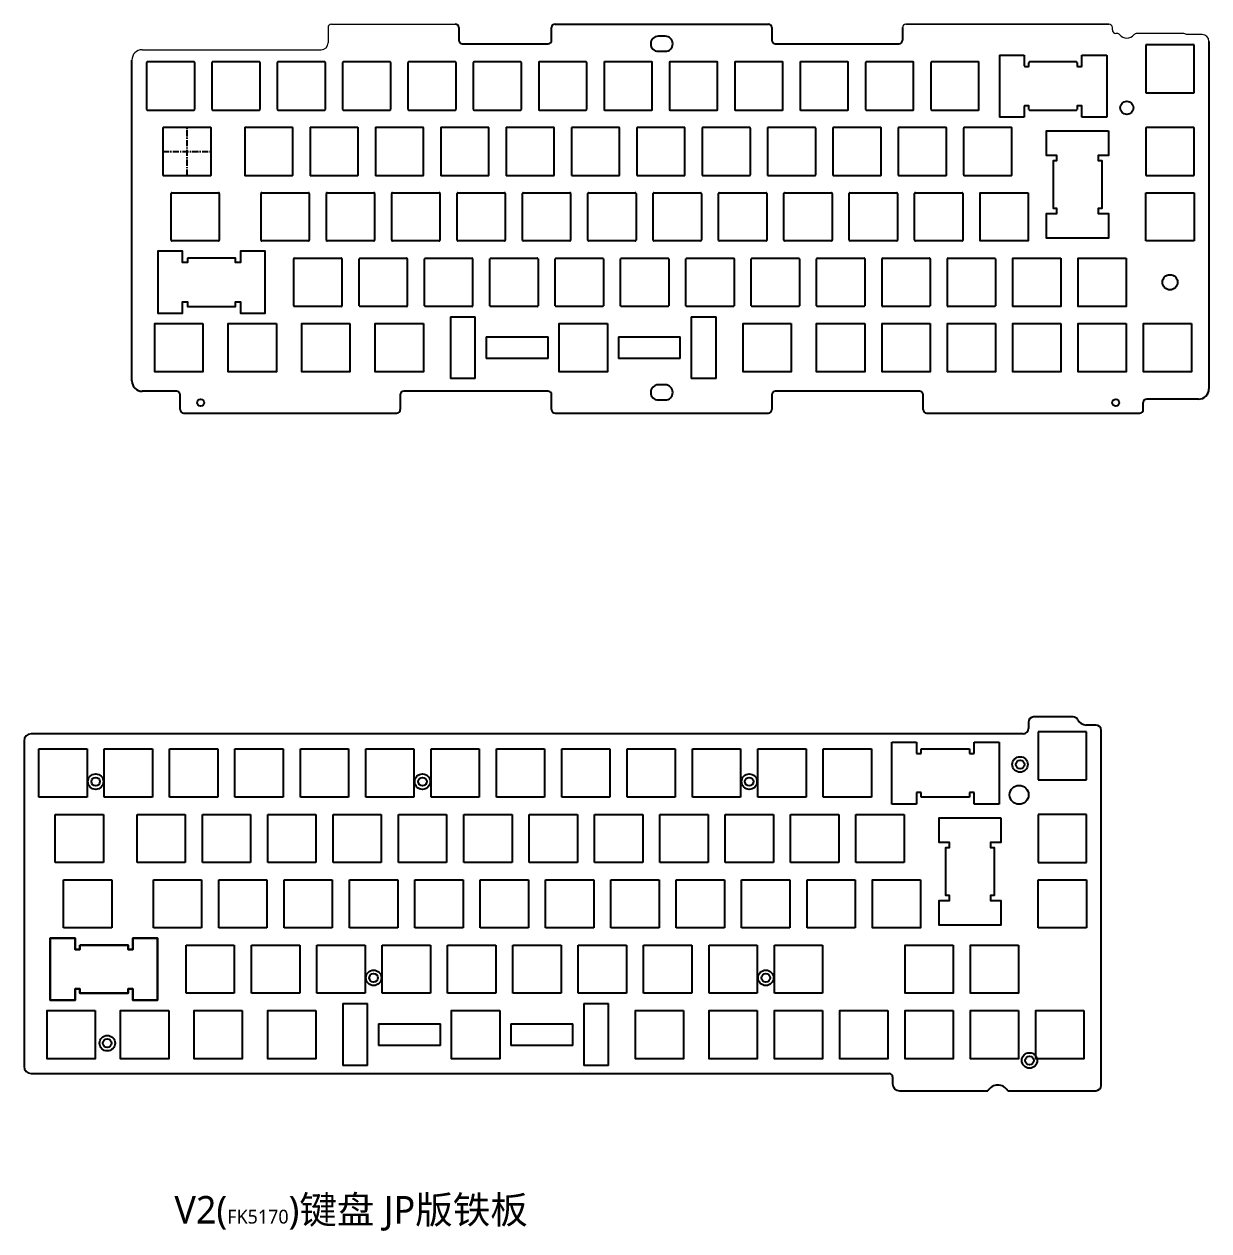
# Model space of a CAD drawing. Header units: millimetres. Extents: x 1828 to 4232, y -172 to 1484.
# Drawn here: x 1933.9 to 2278.3, y -172.1 to 178.5 of the extents above; entities that cross this region are included whole.
import ezdxf

# ---------------------------------------------------------------- set-up
doc = ezdxf.new("R2010")
doc.units = ezdxf.units.MM
doc.header["$LTSCALE"] = 30.734
doc.linetypes.add('CENTER', pattern=[50.8, 31.75, -6.35, 6.35, -6.35])
doc.linetypes.add('CENTER2', pattern=[28.575, 19.05, -3.175, 3.175, -3.175])
doc.layers.get('0').update_dxf_attribs({"linetype": 'CONTINUOUS'})
doc.layers.add('中心线', color=1, linetype='CENTER2', lineweight=20)
doc.styles.add('ROMANC', font='romanc.shx', dxfattribs={"bigfont": 'gbcbig.shx'})

msp = doc.modelspace()

# ---------------------------------------------------------------- linework, layer by layer
at = {"color": 7, "linetype": 'Continuous'}
for p, q in [((2060.24, 177.484), (2060.24, 173.784)), ((2087.24, 173.784), (2087.24, 177.484)), ((2088.24, 178.484), (2150.24, 178.484)), ((2151.24, 177.484), (2151.24, 173.784)), ((2189.24, 177.484), (2189.24, 173.784)), ((2061.24, 172.784), (2086.24, 172.784)), ((2120.24, 174.984), (2118.24, 174.984)), ((2152.24, 172.784), (2188.24, 172.784)), ((2274.005, 172.484), (2260.005, 172.484)), ((2260.005, 172.484), (2260.005, 158.484)), ((2274.005, 158.484), (2274.005, 172.484)), ((2278.305, 173.484), (2278.305, 72.514)), ((2118.24, 170.584), (2120.24, 170.584)), ((2217.4, 169.484), (2224.6, 169.484)), ((2217.4, 169.484), (2217.4, 151.484)), ((2224.6, 169.484), (2224.6, 166.384)), ((2241.4, 169.484), (2248.6, 169.484)), ((2241.4, 166.384), (2241.4, 169.484)), ((2248.6, 169.484), (2248.6, 151.484)), ((1965.209, 74.814), (1965.209, 168.034)), ((1969.475, 167.284), (1969.475, 153.684)), ((1983.275, 167.484), (1969.675, 167.484)), ((1983.475, 153.684), (1983.475, 167.284)), ((1988.475, 167.284), (1988.475, 153.684)), ((2002.275, 167.484), (1988.675, 167.484)), ((2002.475, 153.684), (2002.475, 167.284)), ((2007.475, 167.284), (2007.475, 153.684)), ((2021.275, 167.484), (2007.675, 167.484)), ((2021.475, 153.684), (2021.475, 167.284)), ((2026.475, 167.284), (2026.475, 153.684)), ((2040.275, 167.484), (2026.675, 167.484)), ((2040.475, 153.684), (2040.475, 167.284)), ((2045.475, 167.284), (2045.475, 153.684)), ((2059.275, 167.484), (2045.675, 167.484)), ((2059.475, 153.684), (2059.475, 167.284)), ((2064.475, 167.284), (2064.475, 153.684)), ((2078.275, 167.484), (2064.675, 167.484)), ((2078.475, 153.684), (2078.475, 167.284)), ((2083.475, 167.284), (2083.475, 153.684)), ((2097.275, 167.484), (2083.675, 167.484)), ((2097.475, 153.684), (2097.475, 167.284)), ((2102.475, 167.284), (2102.475, 153.684)), ((2116.275, 167.484), (2102.675, 167.484)), ((2116.475, 153.684), (2116.475, 167.284)), ((2121.475, 167.284), (2121.475, 153.684)), ((2135.275, 167.484), (2121.675, 167.484)), ((2135.475, 153.684), (2135.475, 167.284)), ((2140.475, 167.284), (2140.475, 153.684)), ((2154.275, 167.484), (2140.675, 167.484)), ((2154.475, 153.684), (2154.475, 167.284)), ((2159.475, 167.284), (2159.475, 153.684)), ((2173.275, 167.484), (2159.675, 167.484)), ((2173.475, 153.684), (2173.475, 167.284)), ((2178.475, 167.284), (2178.475, 153.684)), ((2192.275, 167.484), (2178.675, 167.484)), ((2192.475, 153.684), (2192.475, 167.284)), ((2197.475, 167.284), (2197.475, 153.684)), ((2211.275, 167.484), (2197.675, 167.484)), ((2211.475, 153.684), (2211.475, 167.284)), ((2224.8, 166.184), (2225.8, 166.184)), ((2226, 166.384), (2226, 167.284)), ((2239.8, 167.484), (2226.2, 167.484)), ((2240, 167.284), (2240, 166.384)), ((2240.2, 166.184), (2241.2, 166.184)), ((2260.005, 158.484), (2274.005, 158.484)), ((2224.6, 154.584), (2224.6, 151.484)), ((2225.8, 154.784), (2224.8, 154.784)), ((2226, 153.684), (2226, 154.584)), ((2240, 154.584), (2240, 153.684)), ((2241.2, 154.784), (2240.2, 154.784)), ((2241.4, 151.484), (2241.4, 154.584)), ((1969.675, 153.484), (1983.275, 153.484)), ((1988.675, 153.484), (2002.275, 153.484)), ((2007.675, 153.484), (2021.275, 153.484)), ((2026.675, 153.484), (2040.275, 153.484)), ((2045.675, 153.484), (2059.275, 153.484)), ((2064.675, 153.484), (2078.275, 153.484)), ((2083.675, 153.484), (2097.275, 153.484)), ((2102.675, 153.484), (2116.275, 153.484)), ((2121.675, 153.484), (2135.275, 153.484)), ((2140.675, 153.484), (2154.275, 153.484)), ((2159.675, 153.484), (2173.275, 153.484)), ((2178.675, 153.484), (2192.275, 153.484)), ((2197.675, 153.484), (2211.275, 153.484)), ((2224.6, 151.484), (2217.4, 151.484)), ((2226.2, 153.484), (2239.8, 153.484)), ((2248.6, 151.484), (2241.4, 151.484)), ((1974.24, 148.284), (1974.24, 134.684)), ((1988.04, 148.484), (1974.44, 148.484)), ((1988.24, 134.684), (1988.24, 148.284)), ((1998.005, 148.284), (1998.005, 134.684)), ((2011.805, 148.484), (1998.205, 148.484)), ((2012.005, 134.684), (2012.005, 148.284)), ((2017.005, 148.284), (2017.005, 134.684)), ((2030.805, 148.484), (2017.205, 148.484)), ((2031.005, 134.684), (2031.005, 148.284)), ((2036.005, 148.284), (2036.005, 134.684)), ((2049.805, 148.484), (2036.205, 148.484)), ((2050.005, 134.684), (2050.005, 148.284)), ((2055.005, 148.284), (2055.005, 134.684)), ((2068.805, 148.484), (2055.205, 148.484)), ((2069.005, 134.684), (2069.005, 148.284)), ((2074.005, 148.284), (2074.005, 134.684)), ((2087.805, 148.484), (2074.205, 148.484)), ((2088.005, 134.684), (2088.005, 148.284)), ((2093.005, 148.284), (2093.005, 134.684)), ((2106.805, 148.484), (2093.205, 148.484)), ((2107.005, 134.684), (2107.005, 148.284)), ((2112.005, 148.284), (2112.005, 134.684)), ((2125.805, 148.484), (2112.205, 148.484)), ((2126.005, 134.684), (2126.005, 148.284)), ((2131.005, 148.284), (2131.005, 134.684)), ((2144.805, 148.484), (2131.205, 148.484)), ((2145.005, 134.684), (2145.005, 148.284)), ((2150.005, 148.284), (2150.005, 134.684)), ((2163.805, 148.484), (2150.205, 148.484)), ((2164.005, 134.684), (2164.005, 148.284)), ((2169.005, 148.284), (2169.005, 134.684)), ((2182.805, 148.484), (2169.205, 148.484)), ((2183.005, 134.684), (2183.005, 148.284)), ((2188.005, 148.284), (2188.005, 134.684)), ((2201.805, 148.484), (2188.205, 148.484)), ((2202.005, 134.684), (2202.005, 148.284)), ((2207.005, 148.284), (2207.005, 134.684)), ((2220.805, 148.484), (2207.205, 148.484)), ((2221.005, 134.684), (2221.005, 148.284)), ((2260.005, 148.284), (2260.005, 134.684)), ((2273.805, 148.484), (2260.205, 148.484)), ((2274.005, 134.684), (2274.005, 148.284)), ((1974.44, 134.484), (1988.04, 134.484)), ((1998.205, 134.484), (2011.805, 134.484)), ((2017.205, 134.484), (2030.805, 134.484)), ((2036.205, 134.484), (2049.805, 134.484)), ((2055.205, 134.484), (2068.805, 134.484)), ((2074.205, 134.484), (2087.805, 134.484)), ((2093.205, 134.484), (2106.805, 134.484)), ((2112.205, 134.484), (2125.805, 134.484)), ((2131.205, 134.484), (2144.805, 134.484)), ((2150.205, 134.484), (2163.805, 134.484)), ((2169.205, 134.484), (2182.805, 134.484)), ((2188.205, 134.484), (2201.805, 134.484)), ((2207.205, 134.484), (2220.805, 134.484)), ((2260.205, 134.484), (2273.805, 134.484)), ((1976.625, 115.684), (1976.625, 129.284)), ((1976.825, 129.484), (1990.425, 129.484)), ((1990.625, 129.284), (1990.625, 115.684)), ((2002.77, 115.684), (2002.77, 129.284)), ((2002.97, 129.484), (2016.57, 129.484)), ((2016.77, 129.284), (2016.77, 115.684)), ((2021.77, 115.684), (2021.77, 129.284)), ((2021.97, 129.484), (2035.57, 129.484)), ((2035.77, 129.284), (2035.77, 115.684)), ((2040.77, 115.684), (2040.77, 129.284)), ((2040.97, 129.484), (2054.57, 129.484)), ((2054.77, 129.284), (2054.77, 115.684)), ((2059.77, 115.684), (2059.77, 129.284)), ((2059.97, 129.484), (2073.57, 129.484)), ((2073.77, 129.284), (2073.77, 115.684)), ((2078.77, 115.684), (2078.77, 129.284)), ((2078.97, 129.484), (2092.57, 129.484)), ((2092.77, 129.284), (2092.77, 115.684)), ((2097.77, 115.684), (2097.77, 129.284)), ((2097.97, 129.484), (2111.57, 129.484)), ((2111.77, 129.284), (2111.77, 115.684)), ((2116.77, 115.684), (2116.77, 129.284)), ((2116.97, 129.484), (2130.57, 129.484)), ((2130.77, 129.284), (2130.77, 115.684)), ((2135.77, 115.684), (2135.77, 129.284)), ((2135.97, 129.484), (2149.57, 129.484)), ((2149.77, 129.284), (2149.77, 115.684)), ((2154.77, 115.684), (2154.77, 129.284)), ((2154.97, 129.484), (2168.57, 129.484)), ((2168.77, 129.284), (2168.77, 115.684)), ((2173.77, 115.684), (2173.77, 129.284)), ((2173.97, 129.484), (2187.57, 129.484)), ((2187.77, 129.284), (2187.77, 115.684)), ((2192.77, 115.684), (2192.77, 129.284)), ((2192.97, 129.484), (2206.57, 129.484)), ((2206.77, 129.284), (2206.77, 115.684)), ((2260.005, 129.484), (2274.005, 129.484)), ((2260.005, 115.484), (2260.005, 129.484)), ((2274.005, 129.484), (2274.005, 115.484)), ((1990.425, 115.484), (1976.825, 115.484)), ((2016.57, 115.484), (2002.97, 115.484)), ((2035.57, 115.484), (2021.97, 115.484)), ((2054.57, 115.484), (2040.97, 115.484)), ((2073.57, 115.484), (2059.97, 115.484)), ((2092.57, 115.484), (2078.97, 115.484)), ((2111.57, 115.484), (2097.97, 115.484)), ((2130.57, 115.484), (2116.97, 115.484)), ((2149.57, 115.484), (2135.97, 115.484)), ((2168.57, 115.484), (2154.97, 115.484)), ((2187.57, 115.484), (2173.97, 115.484)), ((2206.57, 115.484), (2192.97, 115.484)), ((2274.005, 115.484), (2260.005, 115.484)), ((2012.28, 96.684), (2012.28, 110.284)), ((2012.48, 110.484), (2026.08, 110.484)), ((2026.28, 110.284), (2026.28, 96.684)), ((2031.28, 96.684), (2031.28, 110.284)), ((2031.48, 110.484), (2045.08, 110.484)), ((2045.28, 110.284), (2045.28, 96.684)), ((2050.28, 96.684), (2050.28, 110.284)), ((2050.48, 110.484), (2064.08, 110.484)), ((2064.28, 110.284), (2064.28, 96.684)), ((2069.28, 96.684), (2069.28, 110.284)), ((2069.48, 110.484), (2083.08, 110.484)), ((2083.28, 110.284), (2083.28, 96.684)), ((2088.28, 96.684), (2088.28, 110.284)), ((2088.48, 110.484), (2102.08, 110.484)), ((2102.28, 110.284), (2102.28, 96.684)), ((2107.28, 96.684), (2107.28, 110.284)), ((2107.48, 110.484), (2121.08, 110.484)), ((2121.28, 110.284), (2121.28, 96.684)), ((2126.28, 96.684), (2126.28, 110.284)), ((2126.48, 110.484), (2140.08, 110.484)), ((2140.28, 110.284), (2140.28, 96.684)), ((2145.28, 96.684), (2145.28, 110.284)), ((2145.48, 110.484), (2159.08, 110.484)), ((2159.28, 110.284), (2159.28, 96.684)), ((2164.28, 96.684), (2164.28, 110.284)), ((2164.48, 110.484), (2178.08, 110.484)), ((2178.28, 110.284), (2178.28, 96.684)), ((2183.28, 96.684), (2183.28, 110.284)), ((2183.48, 110.484), (2197.08, 110.484)), ((2197.28, 110.284), (2197.28, 96.684)), ((2202.28, 96.684), (2202.28, 110.284)), ((2202.48, 110.484), (2216.08, 110.484)), ((2216.28, 110.284), (2216.28, 96.684)), ((2026.08, 96.484), (2012.48, 96.484)), ((2045.08, 96.484), (2031.48, 96.484)), ((2064.08, 96.484), (2050.48, 96.484)), ((2083.08, 96.484), (2069.48, 96.484)), ((2102.08, 96.484), (2088.48, 96.484)), ((2121.08, 96.484), (2107.48, 96.484)), ((2140.08, 96.484), (2126.48, 96.484)), ((2159.08, 96.484), (2145.48, 96.484)), ((2178.08, 96.484), (2164.48, 96.484)), ((2197.08, 96.484), (2183.48, 96.484)), ((2216.08, 96.484), (2202.48, 96.484)), ((2057.842, 93.484), (2057.842, 75.484)), ((2057.842, 93.484), (2065.042, 93.484)), ((2065.042, 75.484), (2065.042, 93.484)), ((2127.842, 93.484), (2135.042, 93.484)), ((2127.842, 93.484), (2127.842, 75.484)), ((2135.042, 75.484), (2135.042, 93.484)), ((2068.242, 87.609), (2068.242, 81.359)), ((2068.242, 87.609), (2086.242, 87.609)), ((2086.242, 81.359), (2086.242, 87.609)), ((2106.642, 87.609), (2124.642, 87.609)), ((2106.642, 87.609), (2106.642, 81.359)), ((2124.642, 81.359), (2124.642, 87.609)), ((2086.242, 81.359), (2068.242, 81.359)), ((2124.642, 81.359), (2106.642, 81.359)), ((2065.042, 75.484), (2057.842, 75.484)), ((2120.24, 73.684), (2118.24, 73.684)), ((2135.042, 75.484), (2127.842, 75.484)), ((1978.24, 71.814), (1968.209, 71.814)), ((1979.24, 66.484), (1979.24, 70.814)), ((2043.24, 70.814), (2043.24, 66.484)), ((2086.24, 71.814), (2044.24, 71.814)), ((2087.24, 66.484), (2087.24, 70.814)), ((2151.24, 70.814), (2151.24, 66.484)), ((2194.24, 71.814), (2152.24, 71.814)), ((2195.24, 66.484), (2195.24, 70.814)), ((2118.24, 69.284), (2120.24, 69.284)), ((2259.24, 66.484), (2259.24, 68.514)), ((2275.305, 69.514), (2260.24, 69.514)), ((1980.24, 65.484), (2042.24, 65.484)), ((2088.24, 65.484), (2150.24, 65.484)), ((2196.24, 65.484), (2258.24, 65.484)), ((2026.554, -106.102), (2026.554, -124.102)), ((2026.554, -106.102), (2033.754, -106.102)), ((2033.754, -124.102), (2033.754, -106.102)), ((2096.554, -106.102), (2103.754, -106.102)), ((2096.554, -106.102), (2096.554, -124.102)), ((2103.754, -124.102), (2103.754, -106.102)), ((2036.954, -111.977), (2036.954, -118.227)), ((2036.954, -111.977), (2054.954, -111.977)), ((2054.954, -118.227), (2054.954, -111.977)), ((2075.354, -111.977), (2093.354, -111.977)), ((2075.354, -111.977), (2075.354, -118.227)), ((2093.354, -118.227), (2093.354, -111.977)), ((2054.954, -118.227), (2036.954, -118.227)), ((2093.354, -118.227), (2075.354, -118.227)), ((2033.754, -124.102), (2026.554, -124.102)), ((2103.754, -124.102), (2096.554, -124.102))]:
    msp.add_line(p, q, dxfattribs=at)
at = {"color": 1, "linetype": 'CENTER', "ltscale": 0.001822}
for p, q in [((1981.24, 134.484), (1981.24, 148.484)), ((1974.24, 141.484), (1988.24, 141.484))]:
    msp.add_line(p, q, dxfattribs=at)
at = {"color": 4, "linetype": 'Continuous'}
for p, q in [((2225.846, -24.302), (2225.846, -26.202)), ((2238.864, -22.802), (2227.346, -22.802)), ((2224.346, -27.702), (1935.887, -27.702)), ((2245.467, -25.152), (2242.665, -25.152)), ((2246.967, -129.902), (2246.967, -26.652)), ((1933.887, -29.702), (1933.887, -124.402)), ((1935.887, -126.402), (2185.367, -126.402)), ((2186.367, -127.402), (2186.367, -129.402)), ((2188.367, -131.402), (2214.04, -131.402)), ((2219.813, -131.402), (2245.467, -131.402))]:
    msp.add_line(p, q, dxfattribs=at)
at = {"color": 6, "linetype": 'Continuous'}
for p, q in [((2242.717, -27.102), (2228.717, -27.102)), ((2228.717, -27.102), (2228.717, -41.102)), ((2242.717, -41.102), (2242.717, -27.102)), ((2186.112, -30.102), (2193.312, -30.102)), ((2186.112, -48.102), (2186.112, -30.102)), ((2193.312, -30.102), (2193.312, -33.402)), ((2210.112, -30.102), (2217.312, -30.102)), ((2210.112, -33.402), (2210.112, -30.102)), ((2217.312, -30.102), (2217.312, -48.102)), ((1938.187, -46.102), (1938.187, -32.102)), ((1938.187, -32.102), (1952.187, -32.102)), ((1952.187, -32.102), (1952.187, -46.102)), ((1957.187, -46.102), (1957.187, -32.102)), ((1957.187, -32.102), (1971.187, -32.102)), ((1971.187, -32.102), (1971.187, -46.102)), ((1976.187, -46.102), (1976.187, -32.102)), ((1976.187, -32.102), (1990.187, -32.102)), ((1990.187, -32.102), (1990.187, -46.102)), ((1995.187, -46.102), (1995.187, -32.102)), ((1995.187, -32.102), (2009.187, -32.102)), ((2009.187, -32.102), (2009.187, -46.102)), ((2014.187, -46.102), (2014.187, -32.102)), ((2014.187, -32.102), (2028.187, -32.102)), ((2028.187, -32.102), (2028.187, -46.102)), ((2033.187, -46.102), (2033.187, -32.102)), ((2033.187, -32.102), (2047.187, -32.102)), ((2047.187, -32.102), (2047.187, -46.102)), ((2052.187, -46.102), (2052.187, -32.102)), ((2052.187, -32.102), (2066.187, -32.102)), ((2066.187, -32.102), (2066.187, -46.102)), ((2071.187, -46.102), (2071.187, -32.102)), ((2071.187, -32.102), (2085.187, -32.102)), ((2085.187, -32.102), (2085.187, -46.102)), ((2090.187, -46.102), (2090.187, -32.102)), ((2090.187, -32.102), (2104.187, -32.102)), ((2104.187, -32.102), (2104.187, -46.102)), ((2109.187, -46.102), (2109.187, -32.102)), ((2109.187, -32.102), (2123.187, -32.102)), ((2123.187, -32.102), (2123.187, -46.102)), ((2128.187, -46.102), (2128.187, -32.102)), ((2128.187, -32.102), (2142.187, -32.102)), ((2142.187, -32.102), (2142.187, -46.102)), ((2147.187, -32.102), (2161.187, -32.102)), ((2147.187, -46.102), (2147.187, -32.102)), ((2161.187, -32.102), (2161.187, -46.102)), ((2166.187, -32.102), (2180.187, -32.102)), ((2166.187, -46.102), (2166.187, -32.102)), ((2180.187, -32.102), (2180.187, -46.102)), ((2193.312, -33.402), (2194.712, -33.402)), ((2194.712, -32.102), (2208.712, -32.102)), ((2194.712, -33.402), (2194.712, -32.102)), ((2208.712, -32.102), (2208.712, -33.402)), ((2208.712, -33.402), (2210.112, -33.402)), ((2228.717, -41.102), (2242.717, -41.102)), ((2194.712, -44.802), (2193.312, -44.802)), ((2193.312, -44.802), (2193.312, -48.102)), ((2194.712, -46.102), (2194.712, -44.802)), ((2210.112, -44.802), (2208.712, -44.802)), ((2208.712, -44.802), (2208.712, -46.102)), ((2210.112, -48.102), (2210.112, -44.802)), ((1952.187, -46.102), (1938.187, -46.102)), ((1971.187, -46.102), (1957.187, -46.102)), ((1990.187, -46.102), (1976.187, -46.102)), ((2009.187, -46.102), (1995.187, -46.102)), ((2028.187, -46.102), (2014.187, -46.102)), ((2047.187, -46.102), (2033.187, -46.102)), ((2066.187, -46.102), (2052.187, -46.102)), ((2085.187, -46.102), (2071.187, -46.102)), ((2104.187, -46.102), (2090.187, -46.102)), ((2123.187, -46.102), (2109.187, -46.102)), ((2142.187, -46.102), (2128.187, -46.102)), ((2161.187, -46.102), (2147.187, -46.102)), ((2180.187, -46.102), (2166.187, -46.102)), ((2193.312, -48.102), (2186.112, -48.102)), ((2208.712, -46.102), (2194.712, -46.102)), ((2217.312, -48.102), (2210.112, -48.102)), ((1942.952, -65.102), (1942.952, -51.102)), ((1942.952, -51.102), (1956.952, -51.102)), ((1956.952, -51.102), (1956.952, -65.102)), ((1966.717, -65.102), (1966.717, -51.102)), ((1966.717, -51.102), (1980.717, -51.102)), ((1980.717, -51.102), (1980.717, -65.102)), ((1985.717, -65.102), (1985.717, -51.102)), ((1985.717, -51.102), (1999.717, -51.102)), ((1999.717, -51.102), (1999.717, -65.102)), ((2004.717, -65.102), (2004.717, -51.102)), ((2004.717, -51.102), (2018.717, -51.102)), ((2018.717, -51.102), (2018.717, -65.102)), ((2023.717, -65.102), (2023.717, -51.102)), ((2023.717, -51.102), (2037.717, -51.102)), ((2037.717, -51.102), (2037.717, -65.102)), ((2042.717, -65.102), (2042.717, -51.102)), ((2042.717, -51.102), (2056.717, -51.102)), ((2056.717, -51.102), (2056.717, -65.102)), ((2061.717, -65.102), (2061.717, -51.102)), ((2061.717, -51.102), (2075.717, -51.102)), ((2075.717, -51.102), (2075.717, -65.102)), ((2080.717, -65.102), (2080.717, -51.102)), ((2080.717, -51.102), (2094.717, -51.102)), ((2094.717, -51.102), (2094.717, -65.102)), ((2099.717, -65.102), (2099.717, -51.102)), ((2099.717, -51.102), (2113.717, -51.102)), ((2113.717, -51.102), (2113.717, -65.102)), ((2118.717, -65.102), (2118.717, -51.102)), ((2118.717, -51.102), (2132.717, -51.102)), ((2132.717, -51.102), (2132.717, -65.102)), ((2137.717, -51.102), (2151.717, -51.102)), ((2137.717, -65.102), (2137.717, -51.102)), ((2151.717, -51.102), (2151.717, -65.102)), ((2156.717, -51.102), (2170.717, -51.102)), ((2156.717, -65.102), (2156.717, -51.102)), ((2170.717, -51.102), (2170.717, -65.102)), ((2175.717, -51.102), (2189.717, -51.102)), ((2175.717, -65.102), (2175.717, -51.102)), ((2189.717, -51.102), (2189.717, -65.102)), ((2242.717, -51.102), (2228.717, -51.102)), ((2228.717, -51.102), (2228.717, -65.102)), ((2242.717, -65.102), (2242.717, -51.102)), ((1956.952, -65.102), (1942.952, -65.102)), ((1980.717, -65.102), (1966.717, -65.102)), ((1999.717, -65.102), (1985.717, -65.102)), ((2018.717, -65.102), (2004.717, -65.102)), ((2037.717, -65.102), (2023.717, -65.102)), ((2056.717, -65.102), (2042.717, -65.102)), ((2075.717, -65.102), (2061.717, -65.102)), ((2094.717, -65.102), (2080.717, -65.102)), ((2113.717, -65.102), (2099.717, -65.102)), ((2132.717, -65.102), (2118.717, -65.102)), ((2151.717, -65.102), (2137.717, -65.102)), ((2170.717, -65.102), (2156.717, -65.102)), ((2189.717, -65.102), (2175.717, -65.102)), ((2228.717, -65.102), (2242.717, -65.102)), ((1945.337, -84.102), (1945.337, -70.102)), ((1945.337, -70.102), (1959.337, -70.102)), ((1959.337, -70.102), (1959.337, -84.102)), ((1971.482, -84.102), (1971.482, -70.102)), ((1971.482, -70.102), (1985.482, -70.102)), ((1985.482, -70.102), (1985.482, -84.102)), ((1990.482, -84.102), (1990.482, -70.102)), ((1990.482, -70.102), (2004.482, -70.102)), ((2004.482, -70.102), (2004.482, -84.102)), ((2009.482, -84.102), (2009.482, -70.102)), ((2009.482, -70.102), (2023.482, -70.102)), ((2023.482, -70.102), (2023.482, -84.102)), ((2028.482, -84.102), (2028.482, -70.102)), ((2028.482, -70.102), (2042.482, -70.102)), ((2042.482, -70.102), (2042.482, -84.102)), ((2047.482, -84.102), (2047.482, -70.102)), ((2047.482, -70.102), (2061.482, -70.102)), ((2061.482, -70.102), (2061.482, -84.102)), ((2066.482, -84.102), (2066.482, -70.102)), ((2066.482, -70.102), (2080.482, -70.102)), ((2080.482, -70.102), (2080.482, -84.102)), ((2085.482, -84.102), (2085.482, -70.102)), ((2085.482, -70.102), (2099.482, -70.102)), ((2099.482, -70.102), (2099.482, -84.102)), ((2104.482, -70.102), (2118.482, -70.102)), ((2104.482, -84.102), (2104.482, -70.102)), ((2118.482, -70.102), (2118.482, -84.102)), ((2123.482, -70.102), (2137.482, -70.102)), ((2123.482, -84.102), (2123.482, -70.102)), ((2137.482, -70.102), (2137.482, -84.102)), ((2142.482, -70.102), (2156.482, -70.102)), ((2142.482, -84.102), (2142.482, -70.102)), ((2156.482, -70.102), (2156.482, -84.102)), ((2161.482, -70.102), (2175.482, -70.102)), ((2161.482, -84.102), (2161.482, -70.102)), ((2175.482, -70.102), (2175.482, -84.102)), ((2228.717, -70.102), (2242.717, -70.102)), ((2228.717, -84.102), (2228.717, -70.102)), ((2242.717, -70.102), (2242.717, -84.102)), ((1959.337, -84.102), (1945.337, -84.102)), ((1985.482, -84.102), (1971.482, -84.102)), ((2004.482, -84.102), (1990.482, -84.102)), ((2023.482, -84.102), (2009.482, -84.102)), ((2042.482, -84.102), (2028.482, -84.102)), ((2061.482, -84.102), (2047.482, -84.102)), ((2080.482, -84.102), (2066.482, -84.102)), ((2099.482, -84.102), (2085.482, -84.102)), ((2118.482, -84.102), (2104.482, -84.102)), ((2137.482, -84.102), (2123.482, -84.102)), ((2156.482, -84.102), (2142.482, -84.102)), ((2175.482, -84.102), (2161.482, -84.102)), ((2242.717, -84.102), (2228.717, -84.102)), ((1941.487, -105.102), (1941.487, -87.102)), ((1941.487, -87.102), (1948.687, -87.102)), ((1948.687, -87.102), (1948.687, -90.402)), ((1965.487, -90.402), (1965.487, -87.102)), ((1965.487, -87.102), (1972.687, -87.102)), ((1972.687, -87.102), (1972.687, -105.102)), ((1948.687, -90.402), (1950.087, -90.402)), ((1950.087, -90.402), (1950.087, -89.102)), ((1950.087, -89.102), (1964.087, -89.102)), ((1964.087, -89.102), (1964.087, -90.402)), ((1964.087, -90.402), (1965.487, -90.402)), ((1980.992, -103.102), (1980.992, -89.102)), ((1980.992, -89.102), (1994.992, -89.102)), ((1994.992, -89.102), (1994.992, -103.102)), ((1999.992, -103.102), (1999.992, -89.102)), ((1999.992, -89.102), (2013.992, -89.102)), ((2013.992, -89.102), (2013.992, -103.102)), ((2018.992, -103.102), (2018.992, -89.102)), ((2018.992, -89.102), (2032.992, -89.102)), ((2032.992, -89.102), (2032.992, -103.102)), ((2037.992, -103.102), (2037.992, -89.102)), ((2037.992, -89.102), (2051.992, -89.102)), ((2051.992, -89.102), (2051.992, -103.102)), ((2056.992, -103.102), (2056.992, -89.102)), ((2056.992, -89.102), (2070.992, -89.102)), ((2070.992, -89.102), (2070.992, -103.102)), ((2075.992, -103.102), (2075.992, -89.102)), ((2075.992, -89.102), (2089.992, -89.102)), ((2089.992, -89.102), (2089.992, -103.102)), ((2094.992, -89.102), (2108.992, -89.102)), ((2094.992, -103.102), (2094.992, -89.102)), ((2108.992, -89.102), (2108.992, -103.102)), ((2113.992, -89.102), (2127.992, -89.102)), ((2113.992, -103.102), (2113.992, -89.102)), ((2127.992, -89.102), (2127.992, -103.102)), ((2132.992, -89.102), (2146.992, -89.102)), ((2132.992, -103.102), (2132.992, -89.102)), ((2146.992, -89.102), (2146.992, -103.102)), ((2151.992, -89.102), (2165.992, -89.102)), ((2151.992, -103.102), (2151.992, -89.102)), ((2165.992, -89.102), (2165.992, -103.102)), ((1948.687, -105.102), (1941.487, -105.102)), ((1948.687, -101.802), (1948.687, -105.102)), ((1950.087, -101.802), (1948.687, -101.802)), ((1950.087, -103.102), (1950.087, -101.802)), ((1964.087, -103.102), (1950.087, -103.102)), ((1964.087, -101.802), (1964.087, -103.102)), ((1965.487, -101.802), (1964.087, -101.802)), ((1965.487, -105.102), (1965.487, -101.802)), ((1972.687, -105.102), (1965.487, -105.102)), ((1994.992, -103.102), (1980.992, -103.102)), ((2013.992, -103.102), (1999.992, -103.102)), ((2032.992, -103.102), (2018.992, -103.102)), ((2051.992, -103.102), (2037.992, -103.102)), ((2070.992, -103.102), (2056.992, -103.102)), ((2089.992, -103.102), (2075.992, -103.102)), ((2108.992, -103.102), (2094.992, -103.102)), ((2127.992, -103.102), (2113.992, -103.102)), ((2146.992, -103.102), (2132.992, -103.102)), ((2165.992, -103.102), (2151.992, -103.102)), ((1940.557, -122.102), (1940.557, -108.102)), ((1940.557, -108.102), (1954.557, -108.102)), ((1954.557, -108.102), (1954.557, -122.102)), ((1954.557, -122.102), (1940.557, -122.102))]:
    msp.add_line(p, q, dxfattribs=at)
at = {"color": 3, "linetype": 'Continuous'}
for points in [[(2249.145, 147.484), (2249.145, 140.284), (2246.145, 140.284), (2246.145, 138.884), (2247.145, 138.884), (2247.145, 124.884), (2246.145, 124.884), (2246.145, 123.484), (2249.145, 123.484), (2249.145, 116.284), (2231.145, 116.284), (2231.145, 123.484), (2234.145, 123.484), (2234.145, 124.884), (2233.145, 124.884), (2233.145, 138.884), (2234.145, 138.884), (2234.145, 140.284), (2231.145, 140.284), (2231.145, 147.484)], [(2225.77, 129.484), (2225.77, 115.484), (2211.77, 115.484), (2211.77, 129.484)], [(1981.375, 110.484), (1981.375, 109.184), (1979.975, 109.184), (1979.975, 112.484), (1972.775, 112.484), (1972.775, 94.484), (1979.975, 94.484), (1979.975, 97.784), (1981.375, 97.784), (1981.375, 96.484), (1995.375, 96.484), (1995.375, 97.784), (1996.775, 97.784), (1996.775, 94.484), (2003.975, 94.484), (2003.975, 112.484), (1996.775, 112.484), (1996.775, 109.184), (1995.375, 109.184), (1995.375, 110.484)], [(2235.28, 110.484), (2235.28, 96.484), (2221.28, 96.484), (2221.28, 110.484)], [(2254.28, 110.484), (2254.28, 96.484), (2240.28, 96.484), (2240.28, 110.484)], [(1985.845, 91.484), (1985.845, 77.484), (1971.845, 77.484), (1971.845, 91.484)], [(2007.225, 91.484), (2007.225, 77.484), (1993.225, 77.484), (1993.225, 91.484)], [(2028.605, 91.484), (2028.605, 77.484), (2014.605, 77.484), (2014.605, 91.484)], [(2049.985, 91.484), (2049.985, 77.484), (2035.985, 77.484), (2035.985, 91.484)], [(2103.442, 91.484), (2103.442, 77.484), (2089.442, 77.484), (2089.442, 91.484)], [(2156.9, 91.484), (2156.9, 77.484), (2142.9, 77.484), (2142.9, 91.484)], [(2178.28, 91.484), (2178.28, 77.484), (2164.28, 77.484), (2164.28, 91.484)], [(2197.28, 91.484), (2197.28, 77.484), (2183.28, 77.484), (2183.28, 91.484)], [(2216.28, 91.484), (2216.28, 77.484), (2202.28, 77.484), (2202.28, 91.484)], [(2235.28, 91.484), (2235.28, 77.484), (2221.28, 77.484), (2221.28, 91.484)], [(2254.28, 91.484), (2254.28, 77.484), (2240.28, 77.484), (2240.28, 91.484)], [(2273.28, 91.484), (2273.28, 77.484), (2259.28, 77.484), (2259.28, 91.484)], [(2217.857, -52.102), (2217.857, -59.302), (2214.857, -59.302), (2214.857, -60.702), (2215.857, -60.702), (2215.857, -74.702), (2214.857, -74.702), (2214.857, -76.102), (2217.857, -76.102), (2217.857, -83.302), (2199.857, -83.302), (2199.857, -76.102), (2202.857, -76.102), (2202.857, -74.702), (2201.857, -74.702), (2201.857, -60.702), (2202.857, -60.702), (2202.857, -59.302), (2199.857, -59.302), (2199.857, -52.102)], [(2194.482, -70.102), (2194.482, -84.102), (2180.482, -84.102), (2180.482, -70.102)], [(1950.087, -89.102), (1950.087, -90.402), (1948.687, -90.402), (1948.687, -87.102), (1941.487, -87.102), (1941.487, -105.102), (1948.687, -105.102), (1948.687, -101.802), (1950.087, -101.802), (1950.087, -103.102), (1964.087, -103.102), (1964.087, -101.802), (1965.487, -101.802), (1965.487, -105.102), (1972.687, -105.102), (1972.687, -87.102), (1965.487, -87.102), (1965.487, -90.402), (1964.087, -90.402), (1964.087, -89.102)], [(2203.992, -89.102), (2203.992, -103.102), (2189.992, -103.102), (2189.992, -89.102)], [(2222.992, -89.102), (2222.992, -103.102), (2208.992, -103.102), (2208.992, -89.102)], [(1954.557, -108.102), (1954.557, -122.102), (1940.557, -122.102), (1940.557, -108.102)], [(1975.937, -108.102), (1975.937, -122.102), (1961.937, -122.102), (1961.937, -108.102)], [(1997.317, -108.102), (1997.317, -122.102), (1983.317, -122.102), (1983.317, -108.102)], [(2018.697, -108.102), (2018.697, -122.102), (2004.697, -122.102), (2004.697, -108.102)], [(2072.154, -108.102), (2072.154, -122.102), (2058.154, -122.102), (2058.154, -108.102)], [(2125.612, -108.102), (2125.612, -122.102), (2111.612, -122.102), (2111.612, -108.102)], [(2146.992, -108.102), (2146.992, -122.102), (2132.992, -122.102), (2132.992, -108.102)], [(2165.992, -108.102), (2165.992, -122.102), (2151.992, -122.102), (2151.992, -108.102)], [(2184.992, -108.102), (2184.992, -122.102), (2170.992, -122.102), (2170.992, -108.102)], [(2203.992, -108.102), (2203.992, -122.102), (2189.992, -122.102), (2189.992, -108.102)], [(2222.992, -108.102), (2222.992, -122.102), (2208.992, -122.102), (2208.992, -108.102)], [(2241.992, -108.102), (2241.992, -122.102), (2227.992, -122.102), (2227.992, -108.102)]]:
    msp.add_lwpolyline(points, close=True, dxfattribs=at)
at = {"color": 7, "linetype": 'Continuous'}
for centre, radius in [((2254.463, 154.155), 1.9), ((1985.209, 68.484), 1), ((2251.209, 68.484), 1)]:
    msp.add_circle(centre, radius, dxfattribs=at)
msp.add_circle((2267.005, 103.484), 2.2)
at = {"color": 6, "linetype": 'Continuous'}
for centre, radius in [((2223.417, -36.602), 2.25), ((2223.417, -36.602), 1.25), ((1954.687, -41.602), 2.25), ((1954.687, -41.602), 1.25), ((2049.687, -41.602), 2.25), ((2049.687, -41.602), 1.25), ((2144.687, -41.602), 2.25), ((2144.687, -41.602), 1.25), ((2223.125, -45.431), 2.75), ((2035.492, -98.602), 2.25), ((2035.492, -98.602), 1.25), ((2149.492, -98.602), 2.25), ((2149.492, -98.602), 1.25), ((1958.057, -117.602), 2.25), ((1958.057, -117.602), 1.25), ((2226.167, -122.602), 2.25), ((2226.167, -122.602), 1.25)]:
    msp.add_circle(centre, radius, dxfattribs=at)
at = {"color": 7, "linetype": 'Continuous'}
for centre, radius, start, end in [((2059.24, 177.484), 1, 0, 90), ((2088.24, 177.484), 1, 90, 180), ((2150.24, 177.484), 1, 0, 90), ((2061.24, 173.784), 1, 180, 270), ((2086.24, 173.784), 1, 270, 0), ((2118.24, 172.784), 2.2, 90, 270), ((2120.24, 172.784), 2.2, 270, 90), ((2152.24, 173.784), 1, 180, 270), ((2188.24, 173.784), 1, 270, 0), ((1969.675, 167.284), 0.2, 90, 180), ((1983.275, 167.284), 0.2, 0, 90), ((1988.675, 167.284), 0.2, 90, 180), ((2002.275, 167.284), 0.2, 360, 90), ((2007.675, 167.284), 0.2, 90, 180), ((2021.275, 167.284), 0.2, 360, 90), ((2026.675, 167.284), 0.2, 90, 180), ((2040.275, 167.284), 0.2, 360, 90), ((2045.675, 167.284), 0.2, 90, 180), ((2059.275, 167.284), 0.2, 360, 90), ((2064.675, 167.284), 0.2, 90, 180), ((2078.275, 167.284), 0.2, 360, 90), ((2083.675, 167.284), 0.2, 90, 180), ((2097.275, 167.284), 0.2, 360, 90), ((2102.675, 167.284), 0.2, 90, 180), ((2116.275, 167.284), 0.2, 360, 90), ((2121.675, 167.284), 0.2, 90, 180), ((2135.275, 167.284), 0.2, 0, 90), ((2140.675, 167.284), 0.2, 90, 180), ((2154.275, 167.284), 0.2, 360, 90), ((2159.675, 167.284), 0.2, 90, 180), ((2173.275, 167.284), 0.2, 360, 90), ((2178.675, 167.284), 0.2, 90, 180), ((2192.275, 167.284), 0.2, 0, 90), ((2197.675, 167.284), 0.2, 90, 180), ((2211.275, 167.284), 0.2, 360, 90), ((2224.8, 166.384), 0.2, 180, 270), ((2225.8, 166.384), 0.2, 270, 0), ((2226.2, 167.284), 0.2, 90, 180), ((2239.8, 167.284), 0.2, 0, 90), ((2240.2, 166.384), 0.2, 180, 270), ((2241.2, 166.384), 0.2, 270, 0), ((2224.8, 154.584), 0.2, 90, 180), ((2225.8, 154.584), 0.2, 0, 90), ((2240.2, 154.584), 0.2, 90, 180), ((2241.2, 154.584), 0.2, 0, 90), ((1969.675, 153.684), 0.2, 180, 270), ((1983.275, 153.684), 0.2, 270, 360), ((1988.675, 153.684), 0.2, 180, 270), ((2002.275, 153.684), 0.2, 270, 0), ((2007.675, 153.684), 0.2, 180, 270), ((2021.275, 153.684), 0.2, 270, 0), ((2026.675, 153.684), 0.2, 180, 270), ((2040.275, 153.684), 0.2, 270, 0), ((2045.675, 153.684), 0.2, 180, 270), ((2059.275, 153.684), 0.2, 270, 0), ((2064.675, 153.684), 0.2, 180, 270), ((2078.275, 153.684), 0.2, 270, 0), ((2083.675, 153.684), 0.2, 180, 270), ((2097.275, 153.684), 0.2, 270, 0), ((2102.675, 153.684), 0.2, 180, 270), ((2116.275, 153.684), 0.2, 270, 0), ((2121.675, 153.684), 0.2, 180, 270), ((2135.275, 153.684), 0.2, 270, 0), ((2140.675, 153.684), 0.2, 180, 270), ((2154.275, 153.684), 0.2, 270, 0), ((2159.675, 153.684), 0.2, 180, 270), ((2173.275, 153.684), 0.2, 270, 0), ((2178.675, 153.684), 0.2, 180, 270), ((2192.275, 153.684), 0.2, 270, 0), ((2197.675, 153.684), 0.2, 180, 270), ((2211.275, 153.684), 0.2, 270, 0), ((2226.2, 153.684), 0.2, 180, 270), ((2239.8, 153.684), 0.2, 270, 0), ((1974.44, 148.284), 0.2, 89.99999, 180), ((1988.04, 148.284), 0.2, 360, 90.00001), ((1998.205, 148.284), 0.2, 89.99999, 180), ((2011.805, 148.284), 0.2, 360, 90.00001), ((2017.205, 148.284), 0.2, 89.99999, 180), ((2030.805, 148.284), 0.2, 0, 90.00001), ((2036.205, 148.284), 0.2, 89.99999, 180), ((2049.805, 148.284), 0.2, 360, 90.00001), ((2055.205, 148.284), 0.2, 89.99999, 180), ((2068.805, 148.284), 0.2, 360, 90.00001), ((2074.205, 148.284), 0.2, 89.99999, 180), ((2087.805, 148.284), 0.2, 360, 90.00001), ((2093.205, 148.284), 0.2, 89.99999, 180), ((2106.805, 148.284), 0.2, 360, 90.00001), ((2112.205, 148.284), 0.2, 89.99999, 180), ((2125.805, 148.284), 0.2, 360, 90.00001), ((2131.205, 148.284), 0.2, 89.99999, 180), ((2144.805, 148.284), 0.2, 0, 90.00001), ((2150.205, 148.284), 0.2, 89.99999, 180), ((2163.805, 148.284), 0.2, 360, 90.00001), ((2169.205, 148.284), 0.2, 89.99999, 180), ((2182.805, 148.284), 0.2, 0, 90.00001), ((2188.205, 148.284), 0.2, 89.99999, 180), ((2201.805, 148.284), 0.2, 0, 90.00001), ((2207.205, 148.284), 0.2, 89.99999, 180), ((2220.805, 148.284), 0.2, 360, 90.00001), ((2260.205, 148.284), 0.2, 90, 180), ((2273.805, 148.284), 0.2, 0, 90), ((1974.44, 134.684), 0.2, 180, 270.00001), ((1988.04, 134.684), 0.2, 269.99999, 0), ((1998.205, 134.684), 0.2, 180, 270.00001), ((2011.805, 134.684), 0.2, 269.99999, 0), ((2017.205, 134.684), 0.2, 180, 270.00001), ((2030.805, 134.684), 0.2, 269.99999, 360), ((2036.205, 134.684), 0.2, 180, 270.00001), ((2049.805, 134.684), 0.2, 269.99999, 0), ((2055.205, 134.684), 0.2, 180, 270.00001), ((2068.805, 134.684), 0.2, 269.99999, 0), ((2074.205, 134.684), 0.2, 180, 270.00001), ((2087.805, 134.684), 0.2, 269.99999, 0), ((2093.205, 134.684), 0.2, 180, 270.00001), ((2106.805, 134.684), 0.2, 269.99999, 0), ((2112.205, 134.684), 0.2, 180, 270.00001), ((2125.805, 134.684), 0.2, 269.99999, 0), ((2131.205, 134.684), 0.2, 180, 270.00001), ((2144.805, 134.684), 0.2, 269.99999, 0), ((2150.205, 134.684), 0.2, 180, 270.00001), ((2163.805, 134.684), 0.2, 269.99999, 0), ((2169.205, 134.684), 0.2, 180, 270.00001), ((2182.805, 134.684), 0.2, 269.99999, 0), ((2188.205, 134.684), 0.2, 180, 270.00001), ((2201.805, 134.684), 0.2, 269.99999, 0), ((2207.205, 134.684), 0.2, 180, 270.00001), ((2220.805, 134.684), 0.2, 269.99999, 0), ((2260.205, 134.684), 0.2, 180, 270), ((2273.805, 134.684), 0.2, 270, 0), ((1976.825, 129.284), 0.2, 90, 180), ((1990.425, 129.284), 0.2, 0, 90), ((2002.97, 129.284), 0.2, 90, 180), ((2016.57, 129.284), 0.2, 359.99999, 90), ((2021.97, 129.284), 0.2, 90, 180), ((2035.57, 129.284), 0.2, 360, 90), ((2040.97, 129.284), 0.2, 90, 180), ((2054.57, 129.284), 0.2, 360, 90), ((2059.97, 129.284), 0.2, 90, 180), ((2073.57, 129.284), 0.2, 359.99999, 90), ((2078.97, 129.284), 0.2, 90, 180), ((2092.57, 129.284), 0.2, 360, 90), ((2097.97, 129.284), 0.2, 90, 180), ((2111.57, 129.284), 0.2, 359.99999, 90), ((2116.97, 129.284), 0.2, 90, 180), ((2130.57, 129.284), 0.2, 359.99999, 90), ((2135.97, 129.284), 0.2, 90, 180), ((2149.57, 129.284), 0.2, 0, 90), ((2154.97, 129.284), 0.2, 90, 180), ((2168.57, 129.284), 0.2, 359.99999, 90), ((2173.97, 129.284), 0.2, 90, 180), ((2187.57, 129.284), 0.2, 0, 90), ((2192.97, 129.284), 0.2, 90, 180), ((2206.57, 129.284), 0.2, 0, 90), ((1976.825, 115.684), 0.2, 180, 270.00001), ((1990.425, 115.684), 0.2, 269.99999, 360), ((2002.97, 115.684), 0.2, 179.99999, 270.00001), ((2016.57, 115.684), 0.2, 269.99999, 0), ((2021.97, 115.684), 0.2, 180, 270.00001), ((2035.57, 115.684), 0.2, 269.99999, 0), ((2040.97, 115.684), 0.2, 179.99999, 270.00001), ((2054.57, 115.684), 0.2, 269.99999, 0), ((2059.97, 115.684), 0.2, 180, 270.00001), ((2073.57, 115.684), 0.2, 269.99999, 0), ((2078.97, 115.684), 0.2, 180, 270.00001), ((2092.57, 115.684), 0.2, 269.99999, 0), ((2097.97, 115.684), 0.2, 179.99999, 270.00001), ((2111.57, 115.684), 0.2, 269.99999, 0), ((2116.97, 115.684), 0.2, 180, 270.00001), ((2130.57, 115.684), 0.2, 269.99999, 0), ((2135.97, 115.684), 0.2, 180, 270.00001), ((2149.57, 115.684), 0.2, 269.99999, 0), ((2154.97, 115.684), 0.2, 179.99999, 270.00001), ((2168.57, 115.684), 0.2, 269.99999, 0), ((2173.97, 115.684), 0.2, 180, 270.00001), ((2187.57, 115.684), 0.2, 269.99999, 0), ((2192.97, 115.684), 0.2, 179.99999, 270.00001), ((2206.57, 115.684), 0.2, 269.99999, 0), ((2012.48, 110.284), 0.2, 90, 180), ((2026.08, 110.284), 0.2, 359.99999, 90), ((2031.48, 110.284), 0.2, 90, 180), ((2045.08, 110.284), 0.2, 359.99999, 90), ((2050.48, 110.284), 0.2, 90, 180), ((2064.08, 110.284), 0.2, 360, 90), ((2069.48, 110.284), 0.2, 90, 180), ((2083.08, 110.284), 0.2, 359.99999, 90), ((2088.48, 110.284), 0.2, 90, 180), ((2102.08, 110.284), 0.2, 360, 90), ((2107.48, 110.284), 0.2, 90, 180), ((2121.08, 110.284), 0.2, 0, 90), ((2126.48, 110.284), 0.2, 90, 180), ((2140.08, 110.284), 0.2, 359.99999, 90), ((2145.48, 110.284), 0.2, 90, 180), ((2159.08, 110.284), 0.2, 0, 90), ((2164.48, 110.284), 0.2, 90, 180), ((2178.08, 110.284), 0.2, 359.99999, 90), ((2183.48, 110.284), 0.2, 90, 180), ((2197.08, 110.284), 0.2, 359.99999, 90), ((2202.48, 110.284), 0.2, 90, 180), ((2216.08, 110.284), 0.2, 0, 90), ((2012.48, 96.684), 0.2, 179.99999, 270), ((2026.08, 96.684), 0.2, 270, 0), ((2031.48, 96.684), 0.2, 180, 270), ((2045.08, 96.684), 0.2, 270, 0), ((2050.48, 96.684), 0.2, 180, 270), ((2064.08, 96.684), 0.2, 270, 0), ((2069.48, 96.684), 0.2, 179.99999, 270), ((2083.08, 96.684), 0.2, 270, 0), ((2088.48, 96.684), 0.2, 180, 270), ((2102.08, 96.684), 0.2, 270, 0), ((2107.48, 96.684), 0.2, 179.99999, 270), ((2121.08, 96.684), 0.2, 270, 0), ((2126.48, 96.684), 0.2, 179.99999, 270), ((2140.08, 96.684), 0.2, 270, 0), ((2145.48, 96.684), 0.2, 180, 270), ((2159.08, 96.684), 0.2, 270, 0), ((2164.48, 96.684), 0.2, 179.99999, 270), ((2178.08, 96.684), 0.2, 270, 0), ((2183.48, 96.684), 0.2, 180, 270), ((2197.08, 96.684), 0.2, 270, 0), ((2202.48, 96.684), 0.2, 180, 270), ((2216.08, 96.684), 0.2, 270, 0), ((1968.209, 74.814), 3, 180, 270), ((2118.24, 71.484), 2.2, 90, 270), ((2120.24, 71.484), 2.2, 270, 90), ((1978.24, 70.814), 1, 0, 90), ((2044.24, 70.814), 1, 90, 180), ((2086.24, 70.814), 1, 0, 90), ((2152.24, 70.814), 1, 90, 180), ((2194.24, 70.814), 1, 0, 90), ((2275.305, 72.514), 3, 270, 360), ((2260.24, 68.514), 1, 90, 180), ((1980.24, 66.484), 1, 180, 270), ((2042.24, 66.484), 1, 270, 0), ((2088.24, 66.484), 1, 180, 270), ((2150.24, 66.484), 1, 270, 0), ((2196.24, 66.484), 1, 180, 270), ((2258.24, 66.484), 1, 270, 0)]:
    msp.add_arc(centre, radius, start, end, dxfattribs=at)
at = {"color": 4, "linetype": 'Continuous'}
for centre, radius, start, end in [((2227.346, -24.302), 1.5, 90, 180), ((2238.864, -24.302), 1.5, 26.55514, 90), ((2242.665, -22.402), 2.75, 206.55514, 270), ((1935.887, -29.702), 2, 90, 180), ((2224.346, -26.202), 1.5, 270, 0), ((2245.467, -26.652), 1.5, 0, 90), ((1935.887, -124.402), 2, 180, 270), ((2185.367, -127.402), 1, 0, 90), ((2188.367, -129.402), 2, 180, 270), ((2216.927, -133.102), 3.35, 30.49497, 149.50503), ((2245.467, -129.902), 1.5, 270, 0)]:
    msp.add_arc(centre, radius, start, end, dxfattribs=at)
at = {"layer": '中心线', "linetype": 'Continuous'}
for p, q in [((2022.24, 177.484), (2022.24, 173.034)), ((2023.24, 178.484), (2059.24, 178.484)), ((2190.24, 178.484), (2249.24, 178.484)), ((2249.24, 178.484), (2190.24, 178.484)), ((2250.24, 176.784), (2250.24, 177.484)), ((1968.209, 171.034), (2020.24, 171.034))]:
    msp.add_line(p, q, dxfattribs=at)
at = {"layer": '中心线', "color": 1, "linetype": 'Continuous'}
for p, q in [((2251.582, 175.784), (2251.24, 175.784)), ((2270.751, 175.784), (2257.345, 175.784)), ((2276.305, 175.484), (2271.805, 175.484))]:
    msp.add_line(p, q, dxfattribs=at)
at = {"layer": '中心线', "linetype": 'Continuous'}
for centre, radius, start, end in [((2023.24, 177.484), 1, 90, 180), ((2190.24, 177.484), 1, 90, 180), ((2249.24, 177.484), 1, 0, 90), ((2251.24, 176.784), 1, 180, 270), ((2020.24, 173.034), 2, 270, 0), ((1968.209, 168.034), 3, 90, 180)]:
    msp.add_arc(centre, radius, start, end, dxfattribs=at)
at = {"layer": '中心线', "color": 1, "linetype": 'Continuous'}
for centre, radius, start, end in [((2251.582, 174.784), 1, 39.79182, 90), ((2254.463, 177.184), 2.75, 219.79182, 320.20818), ((2257.345, 174.784), 1, 90, 140.20818), ((2270.751, 173.784), 2, 58.21167, 90), ((2276.305, 173.484), 2, 0, 90)]:
    msp.add_arc(centre, radius, start, end, dxfattribs=at)

# ---------------------------------------------------------------- texts
at = {"color": 7, "linetype": 'Continuous', "insert": (1977.587, -161.99), "char_height": 8, "attachment_point": 1, "style": 'ROMANC'}
msp.add_mtext('{\\fMicrosoft YaHei|b0|i0|c134|p34;\\C256;V2(\\H0.5x;FK5170\\H2x;)键盘 JP版铁板}', dxfattribs=at)

doc.saveas('drawing.dxf')
